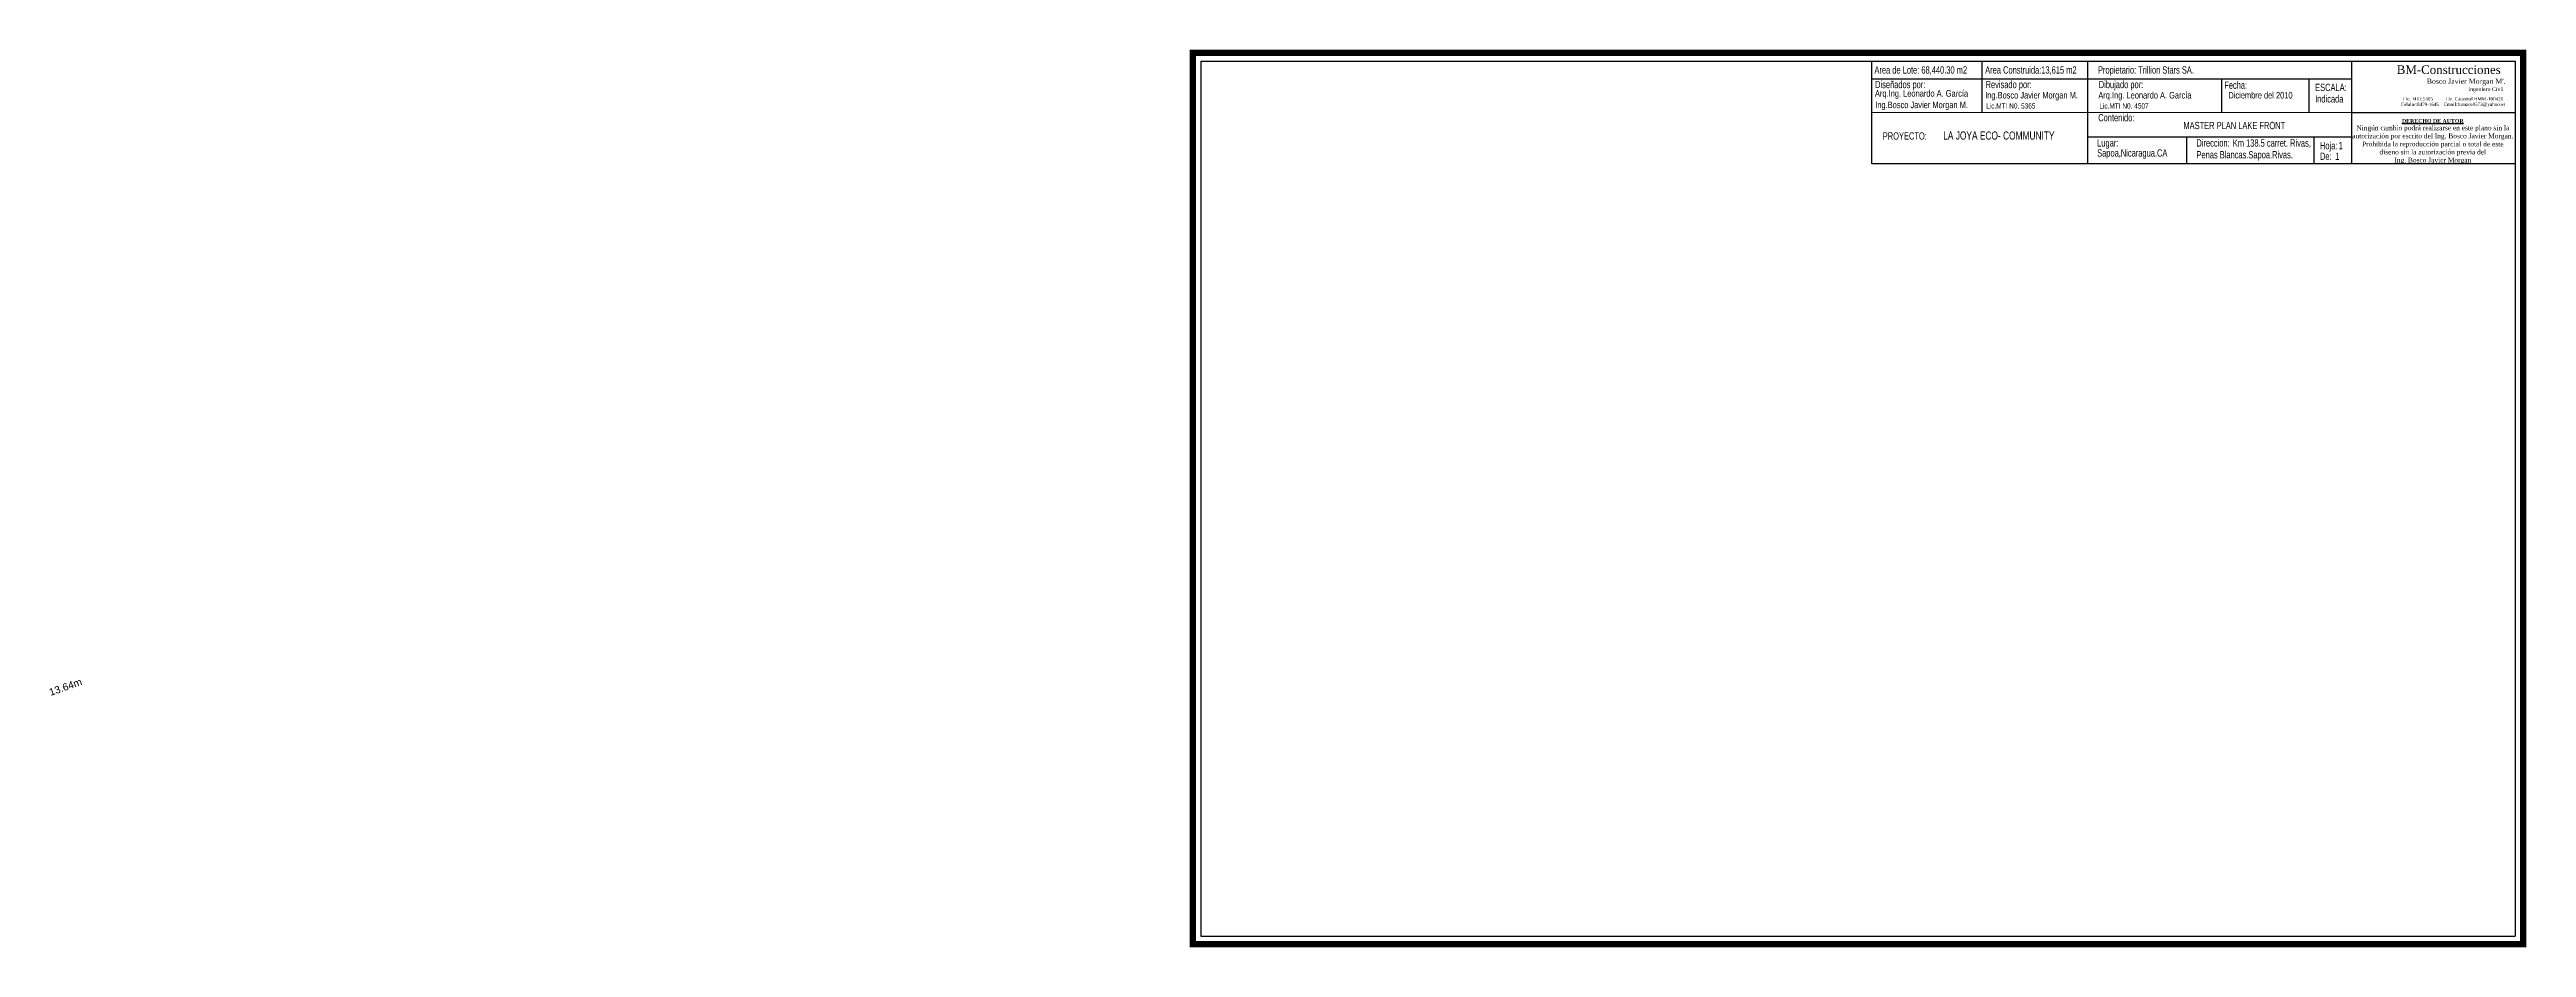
# Model space of a CAD drawing. Header units: millimetres. Extents: x 603733 to 1211550, y 1310999 to 2622648.
# Drawn here: x 1210618 to 1211550, y 2622309 to 2622648 of the extents above.
import ezdxf
from ezdxf.enums import TextEntityAlignment as Align

# ---------------------------------------------------------------- set-up
doc = ezdxf.new("R2010")
doc.units = ezdxf.units.MM
for name, color, linetype in [('acera', 8, 'Continuous'), ('FORMATO', 7, 'Continuous'), ('FRAME 025', 7, 'Continuous'), ('Lotes', 5, 'Continuous')]:
    doc.layers.add(name, color=color, linetype=linetype)
doc.layers.add('FRAME 070', color=7, linetype='Continuous', lineweight=70)
doc.styles.add('PUNTOS PI', font='arial.ttf', dxfattribs={"height": 2.75})
doc.styles.get("Standard").update_dxf_attribs({"font": 'arial.ttf'})
doc.styles.add('TSN - Swis721 LtCn BT', font='swisscl.ttf')

msp = doc.modelspace()

# ---------------------------------------------------------------- linework, layer by layer
at = {"color": 7}
msp.add_line((1211484.703, 2622623.917), (1211546.246, 2622623.883), dxfattribs=at)
at = {"const_width": 2.4}
msp.add_lwpolyline([(1211048.246, 2622646.462), (1211048.246, 2622310.462), (1211549.246, 2622310.462), (1211549.246, 2622646.462)], close=True, dxfattribs=at)
at = {"layer": 'acera', "color": 7}
msp.add_line((1211051.246, 2622310.462), (1211546.246, 2622310.462), dxfattribs=at)
at = {"layer": 'FORMATO', "color": 8}
for p, q in [((1211051.246, 2622643.255), (1211051.246, 2622313.566)), ((1211051.246, 2622643.255), (1211546.246, 2622643.255)), ((1211546.246, 2622643.255), (1211546.246, 2622313.566)), ((1211051.246, 2622313.566), (1211546.246, 2622313.566))]:
    msp.add_line(p, q, dxfattribs=at)
at = {"layer": 'FRAME 070', "lineweight": 25}
for p, q in [((1211303.952, 2622604.583), (1211303.952, 2622643.255)), ((1211345.513, 2622636.665), (1211345.513, 2622643.255)), ((1211385.279, 2622604.583), (1211385.279, 2622643.255)), ((1211484.703, 2622604.583), (1211484.703, 2622643.255)), ((1211303.952, 2622636.665), (1211484.703, 2622636.665)), ((1211345.513, 2622624.018), (1211345.513, 2622636.665)), ((1211435.738, 2622624.018), (1211435.738, 2622636.665)), ((1211468.684, 2622624.018), (1211468.684, 2622636.665)), ((1211303.952, 2622624.018), (1211484.703, 2622623.917)), ((1211385.279, 2622614.701), (1211484.703, 2622614.701)), ((1211422.559, 2622604.583), (1211422.559, 2622614.701)), ((1211470.496, 2622604.583), (1211470.496, 2622614.701)), ((1211546.246, 2622604.583), (1211303.952, 2622604.583))]:
    msp.add_line(p, q, dxfattribs=at)

# ---------------------------------------------------------------- texts
at = {"color": 3, "insert": (1210623.763, 2622407.446), "char_height": 2.75, "attachment_point": 5, "rotation": 19.331018, "style": 'PUNTOS PI'}
msp.add_mtext('\\A1;13.64m', dxfattribs=at)
at = {"layer": 'FRAME 025', "style": 'TSN - Swis721 LtCn BT'}
for s, height, p in [('Area de Lote: 68,440.30 m2', 2.74554, (1211304.92, 2622639.96)), ('Area Construida:13,615 m2', 2.74554, (1211346.636, 2622639.96)), ('Propietario: Trillion Stars SA. ', 2.74554, (1211389.097, 2622639.96)), ('Arq.Ing. Leonardo A. García ', 2.47559, (1211305.13, 2622631.134)), ('Diseñados por:', 2.74554, (1211305.168, 2622634.47)), ('Ing.Bosco Javier Morgan M.', 2.47559, (1211346.622, 2622630.438)), ('Revisado por:', 2.74554, (1211346.783, 2622634.47)), ('Arq.Ing. Leonardo A. García ', 2.47559, (1211389.238, 2622630.438)), ('Dibujado por:', 2.74554, (1211389.399, 2622634.47)), ('Fecha:', 2.7455, (1211436.644, 2622634.226)), ('Diciembre del 2010', 2.47559, (1211438.223, 2622630.438)), ('ESCALA:', 2.7455, (1211470.881, 2622633.371)), ('Ing.Bosco Javier Morgan M.', 2.47559, (1211305.234, 2622626.804)), ('Lic.MTI N0. 5365', 1.94695, (1211347.001, 2622626.393)), ('Contenido:', 2.7455, (1211389.2, 2622621.99)), ('Lic.MTI N0. 4507', 1.94695, (1211389.617, 2622626.393)), ('Indicada', 2.7455, (1211470.881, 2622629.065)), ('PROYECTO:', 2.7455, (1211308.07, 2622615.075)), ('LA JOYA ECO- COMMUNITY', 3.06608, (1211330.826, 2622615.235)), ('Lugar:', 2.7455, (1211388.799, 2622612.46)), ('MASTER PLAN LAKE FRONT', 2.74554, (1211421.274, 2622619.022)), ('Direccion:', 2.7455, (1211426.184, 2622612.46)), ('Km 138.5 carret. Rivas,', 2.74554, (1211439.866, 2622612.433)), ('Hoja:', 2.7455, (1211472.692, 2622611.406)), ('1', 2.746, (1211479.738, 2622611.438)), ('Sapoa,Nicaragua.CA', 2.74554, (1211388.799, 2622608.677)), ('Penas Blancas.Sapoa.Rivas.', 2.74554, (1211426.192, 2622607.993)), ('De:', 2.7455, (1211472.692, 2622607.453)), ('1', 2.746, (1211478.436, 2622607.426))]:
    msp.add_text(s, height=height, dxfattribs=at).set_placement(p, align=Align.MIDDLE_LEFT)
at = {"layer": 'Lotes', "color": 7, "width": 187.47418, "attachment_point": 5}
for s, insert, char_height in [('{\\fTimes New Roman|b0|i0|c0|p18;BM-Construcciones}', (1211521.179, 2622640.039), 3.216), ("{\\fTimes New Roman|b1|i0|c0|p18;\\H0.625x;\\C142;                        \\fTimes New Roman|b0|i0|c0|p18; \\H1.6x;\\C7; Bosco Javier Morgan M'.\\H0.75x;\\P\\H0.83333x;                                                     \\H1.2x;     Ingeniero Civil}", (1211521.663, 2622634.102), 1.92), ('{\\fTimes New Roman|b1|i0|c0|p18;\\H1.1538x;\\LDERECHO DE AUTOR\\P\\fTimes New Roman|b0|i0|c0|p18;\\H1.2666x;\\lNingún cambio podrá realizarse en este plano sin la\\Pautorización por escrito del Ing. Bosco Javier Morgan.\\PProhibida la reproducción parcial o total de este \\Pdiseno sin la autorización previa del\\PIng. Bosco Javier Morgan}', (1211515.182, 2622612.963), 1.248), ('{\\fTimes New Roman|b0|i0|c0|p18;\\H0.625x;\\C142;\\P\\P\\H1.04x;\\C7;Lic. MTI:5365          Lic. Catastral BMM-100426\\fTimes New Roman|b1|i0|c0|p18;  \\fTimes New Roman|b0|i0|c0|p18; \\PCelular:8479-1645    Email:furnace0573@yahoo.es}', (1211522.772, 2622629.829), 1.92)]:
    msp.add_mtext(s, dxfattribs=dict(at, insert=insert, char_height=char_height))

doc.saveas('drawing.dxf')
